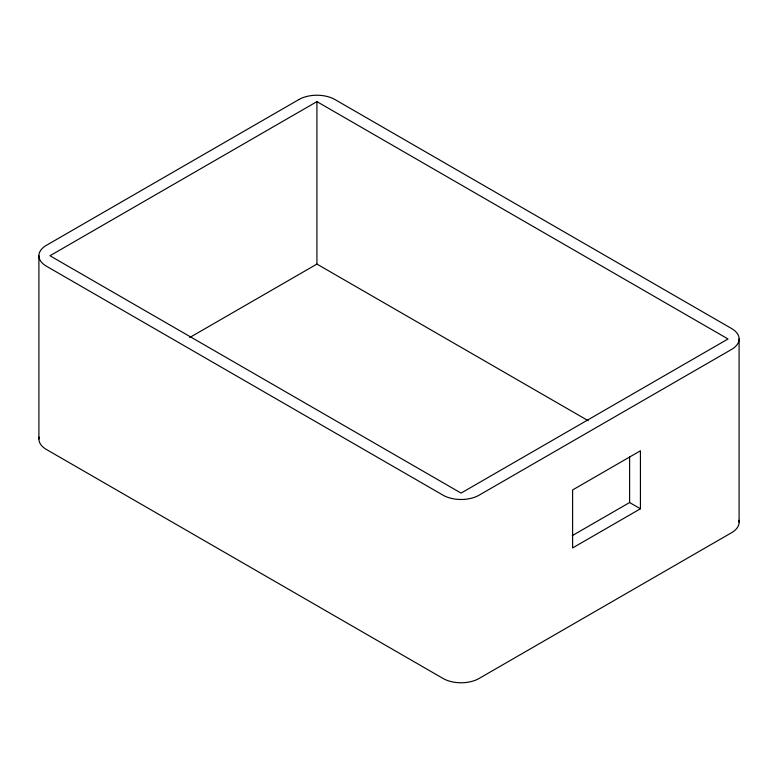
<?xml version="1.0" encoding="UTF-8"?>
<svg xmlns="http://www.w3.org/2000/svg" width="778" height="778" viewBox="0 0 778 778"><rect width="100%" height="100%" fill="white"/><g stroke="black" fill="none" stroke-linecap="round" stroke-linejoin="round"><path stroke-width="1.17" d="M316.928 101.626L49.977 255.748L461.072 493.096L728.023 338.975L316.928 101.626L316.928 264.082L588.187 420.694M189.754 337.496L316.928 264.082M572.219 535.653L629.606 502.53L640.43 508.773L640.43 450.793L572.608 489.946L572.608 547.926L640.43 508.773M739.1 338.975L739.1 522.252M629.606 456.618L629.606 502.53M38.9 255.748L38.9 439.025M738.886 520.326A25.509 14.724 0 0 1 731.631 532.667L479.112 678.455A25.509 14.724 0 0 1 443.042 678.455L46.369 449.441A25.509 14.724 0 0 1 39.114 437.11M298.888 99.545L46.369 245.333A25.509 14.724 0 0 0 46.369 266.164L443.042 495.178A25.509 14.724 0 0 0 479.112 495.178L731.631 349.39A25.509 14.724 0 0 0 731.631 328.559L334.958 99.545A25.509 14.724 0 0 0 298.888 99.545"/></g></svg>
